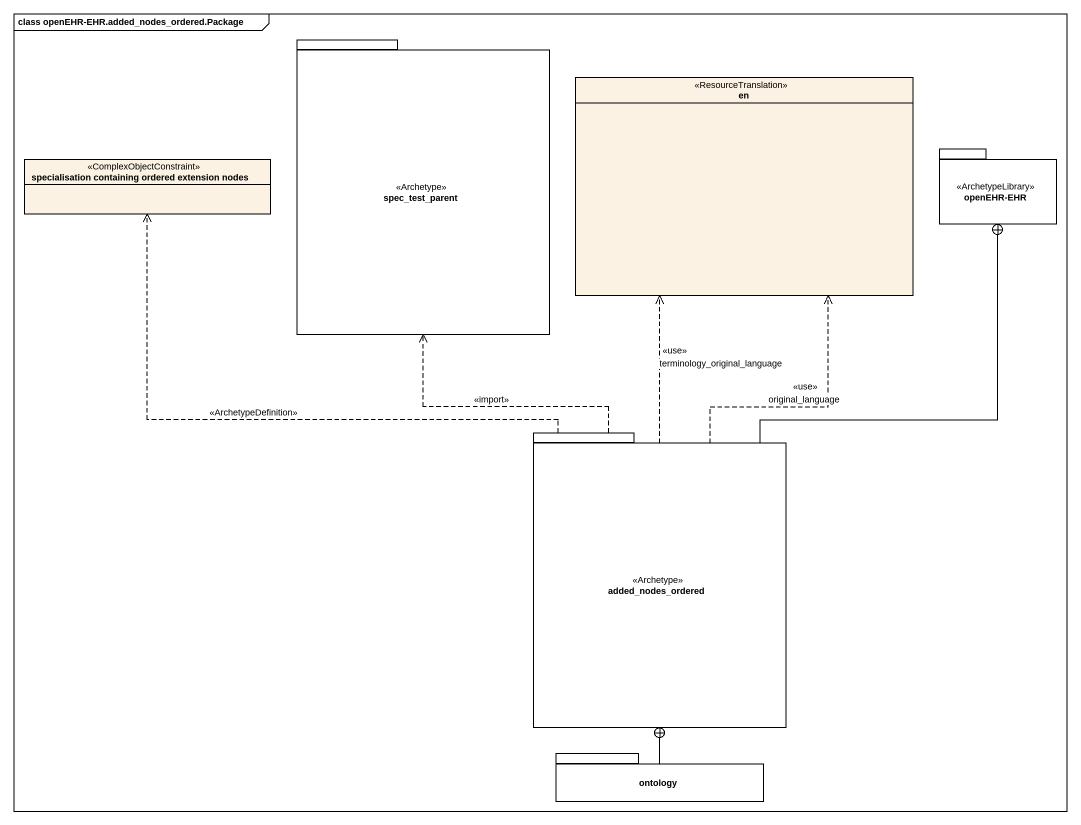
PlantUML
@startuml
mainframe class openEHR-EHR.added_nodes_ordered.Package
hide circle
hide empty members
package spec_test_parent <<Archetype>> {
}
enum en <<ResourceTranslation>>
class "specialisation containing ordered extension nodes" as specialisation_containing <<ComplexObjectConstraint>>
package "openEHR-EHR" as openEHR_EHR <<ArchetypeLibrary>> {
}
package added_nodes_ordered <<Archetype>> {
}
package ontology {
}
added_nodes_ordered .up.> spec_test_parent : <<import>>
added_nodes_ordered .up.> en : <<use>>\nterminology_original_language
added_nodes_ordered .up.> en : <<use>>\noriginal_language
added_nodes_ordered .up.> specialisation_containing : <<ArchetypeDefinition>>
added_nodes_ordered -up-+ openEHR_EHR
ontology -up-+ added_nodes_ordered
@enduml
